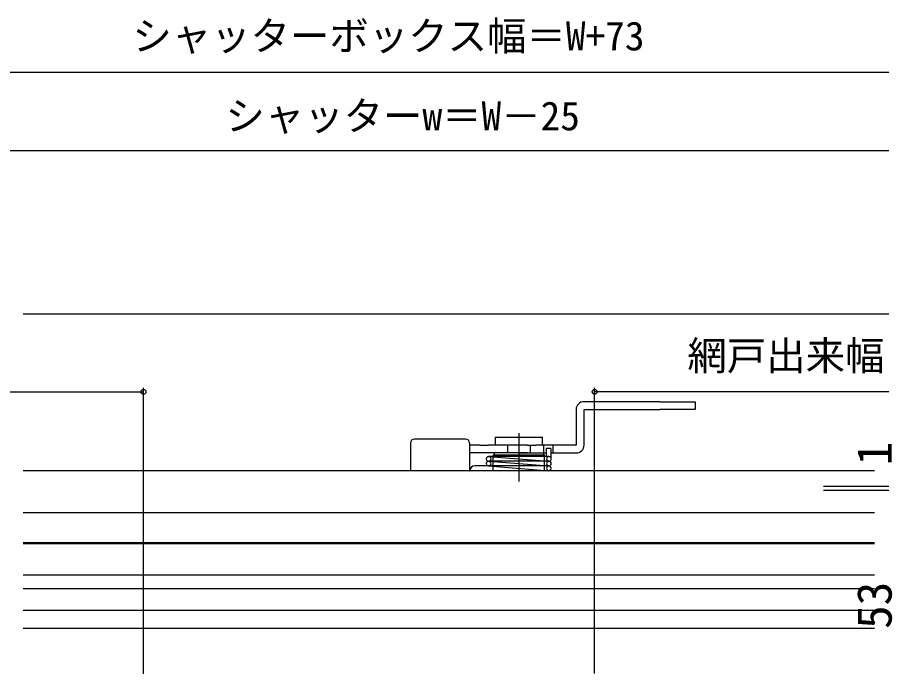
# Model space of a CAD drawing. Units: millimetres, scale not verified. Extents: x -525 to 525, y -783 to 779.
# Drawn here: x -129.5 to 89.8, y -437.3 to -272.6 of the extents above; entities that cross this region are included whole.
import ezdxf
from ezdxf.enums import TextEntityAlignment as Align

# ---------------------------------------------------------------- set-up
doc = ezdxf.new("R2010")
doc.units = ezdxf.units.MM
doc.header["$LTSCALE"] = 4
for name, color, linetype in [('0-4_YKK_12', 2, 'Continuous'), ('0-5_YKK_13', 4, 'Continuous'), ('0-7_YKK_D', 6, 'Continuous')]:
    doc.layers.add(name, color=color, linetype=linetype)
doc.styles.add('ＭＳ ゴシック', font='')
doc.styles.get('ＭＳ ゴシック').set_extended_font_data('MS Gothic')

msp = doc.modelspace()

# ---------------------------------------------------------------- linework, layer by layer
at = {"layer": '0-4_YKK_12'}
for p, q in [((87.999, -387.549), (-128, -387.549)), ((-128, -406.049), (87.999, -406.049)), ((87.999, -414.04), (-128, -414.04)), ((87.999, -417.549), (-128, -417.549)), ((87.999, -423.049), (-128, -423.049)), ((87.999, -427.549), (-128, -427.549))]:
    msp.add_line(p, q, dxfattribs=at)
at = {"layer": '0-5_YKK_13'}
for p, q in [((-128, -347.749), (272, -347.749)), ((33.497, -370.049), (14.297, -370.049)), ((12.297, -372.049), (12.297, -381.049)), ((14.297, -372.049), (33.497, -372.049)), ((14.297, -381.049), (14.297, -372.049)), ((-8.253, -379.049), (-8.253, -381.049)), ((-8.253, -379.049), (3.747, -379.049)), ((-2.253, -378.049), (-2.253, -385.049)), ((3.747, -381.049), (3.747, -379.049)), ((-29.753, -380.549), (-29.753, -382.549)), ((-15.753, -379.549), (-28.753, -379.549)), ((-14.753, -380.549), (-14.753, -387.549)), ((-12.145, -381.049), (-14.753, -381.049)), ((-12.145, -381.049), (-10.024, -381.049)), ((-0.081, -381.049), (-10.024, -381.049)), ((-5.103, -381.049), (-5.103, -383.049)), ((-2.253, -380.8), (-2.253, -390.3)), ((-2.253, -380.8), (-2.253, -390.3)), ((-0.081, -381.049), (2.04, -381.049)), ((0.597, -381.049), (0.597, -383.049)), ((12.297, -381.049), (2.04, -381.049)), ((3.999, -381.049), (3.998, -383.049)), ((6.397, -381.049), (6.397, -383.049)), ((-29.753, -382.549), (-29.753, -387.549)), ((-12.145, -383.049), (-14.753, -383.049)), ((-10.024, -383.049), (-12.145, -383.049)), ((-0.081, -383.049), (-10.024, -383.049)), ((-8.753, -383.549), (-8.753, -383.95)), ((-8.753, -383.549), (4.247, -383.549)), ((-8.503, -383.049), (-8.503, -383.549)), ((-2.253, -383.049), (4.681, -383.049)), ((3.997, -383.049), (3.997, -383.549)), ((4.247, -383.95), (4.247, -383.549)), ((5.881, -381.95), (4.681, -381.95)), ((5.881, -383.049), (12.297, -383.049)), ((-9.903, -383.949), (5.397, -385.149)), ((5.357, -383.95), (-9.903, -383.95)), ((5.397, -385.149), (-9.903, -385.149)), ((-9.881, -385.151), (5.403, -386.349)), ((-8.753, -387.549), (-8.753, -383.95)), ((4.247, -387.549), (4.247, -383.95)), ((-14.753, -387.549), (-14.689, -387.549)), ((5.403, -386.349), (-13.392, -386.349)), ((5.397, -387.549), (-13.192, -387.549)), ((-9.903, -386.349), (5.392, -387.549)), ((4.747, -387.549), (4.747, -387.548)), ((5.397, -386.349), (5.397, -386.349)), ((5.397, -386.349), (5.397, -386.349)), ((87.999, -398.249), (-128, -398.249)), ((87.999, -405.849), (-128, -405.849))]:
    msp.add_line(p, q, dxfattribs=at)
for points in [[(33.497, -370.049), (42.497, -370.049), (42.497, -372.049), (33.497, -372.049)], [(4.681, -381.95), (4.681, -383.049), (4.681, -383.95)], [(5.881, -381.95), (5.881, -383.049), (5.881, -384.194)]]:
    msp.add_lwpolyline(points, dxfattribs=at)
for centre, radius, start, end in [((14.297, -372.049), 2, 90, 180), ((-28.753, -380.549), 1, 90, 180), ((-15.753, -380.549), 1, 0, 90), ((12.297, -381.049), 2, 270, 0), ((-9.903, -384.549), 0.6, 89.99477, 270.00523), ((-9.903, -385.75), 0.6, 90, 270.00523), ((-9.903, -384.549), 0.6, 270.4827, 89.5173), ((-9.903, -385.75), 0.6, 270.47747, 89.52253), ((5.397, -384.549), 0.6, 90.47232, 269.52768), ((5.397, -385.749), 0.6, 90.47232, 269.52768), ((5.397, -384.549), 0.6, 270, 89.99485), ((5.397, -385.749), 0.6, 270, 89.99485), ((-13.392, -387.649), 1.3, 90, 175.58958), ((5.397, -386.949), 0.6, 90.47747, 269.52253), ((5.397, -386.949), 0.6, 270, 90.00515)]:
    msp.add_arc(centre, radius, start, end, dxfattribs=at)
at = {"layer": '0-7_YKK_D'}
for p, q in [((-309.001, -286.449), (280.001, -286.449)), ((230.999, -306.449), (-260, -306.449)), ((-231.5, -367.549), (-97.511, -367.549)), ((-97.511, -457.149), (-97.511, -366.549)), ((16.997, -438.999), (16.997, -366.549)), ((210.997, -367.549), (16.997, -367.549)), ((75.074, -391.449), (97.997, -391.449)), ((75.074, -392.449), (97.997, -392.449)), ((75.074, -392.449), (97.997, -392.449))]:
    msp.add_line(p, q, dxfattribs=at)
for centre in [(-97.511, -367.549), (16.997, -367.549)]:
    msp.add_circle(centre, 0.637, dxfattribs=at)

# ---------------------------------------------------------------- texts
at = {"layer": '0-7_YKK_D', "style": 'ＭＳ ゴシック'}
for s, p in [('シャッターボックス幅＝W+73', (-100.295, -283.142)), ('シャッターw＝W－25', (-76.688, -303.426)), ('網戸出来幅＝W／2－51', (40.531, -364.242))]:
    msp.add_text(s, height=7.331, dxfattribs=at).set_placement(p, align=Align.BOTTOM_LEFT)
for s, p in [('1', (94.997, -386.19)), ('53', (94.997, -427.677))]:
    msp.add_text(s, height=8.798, rotation=90, dxfattribs=at).set_placement(p, align=Align.BOTTOM_LEFT)

doc.saveas('drawing.dxf')
